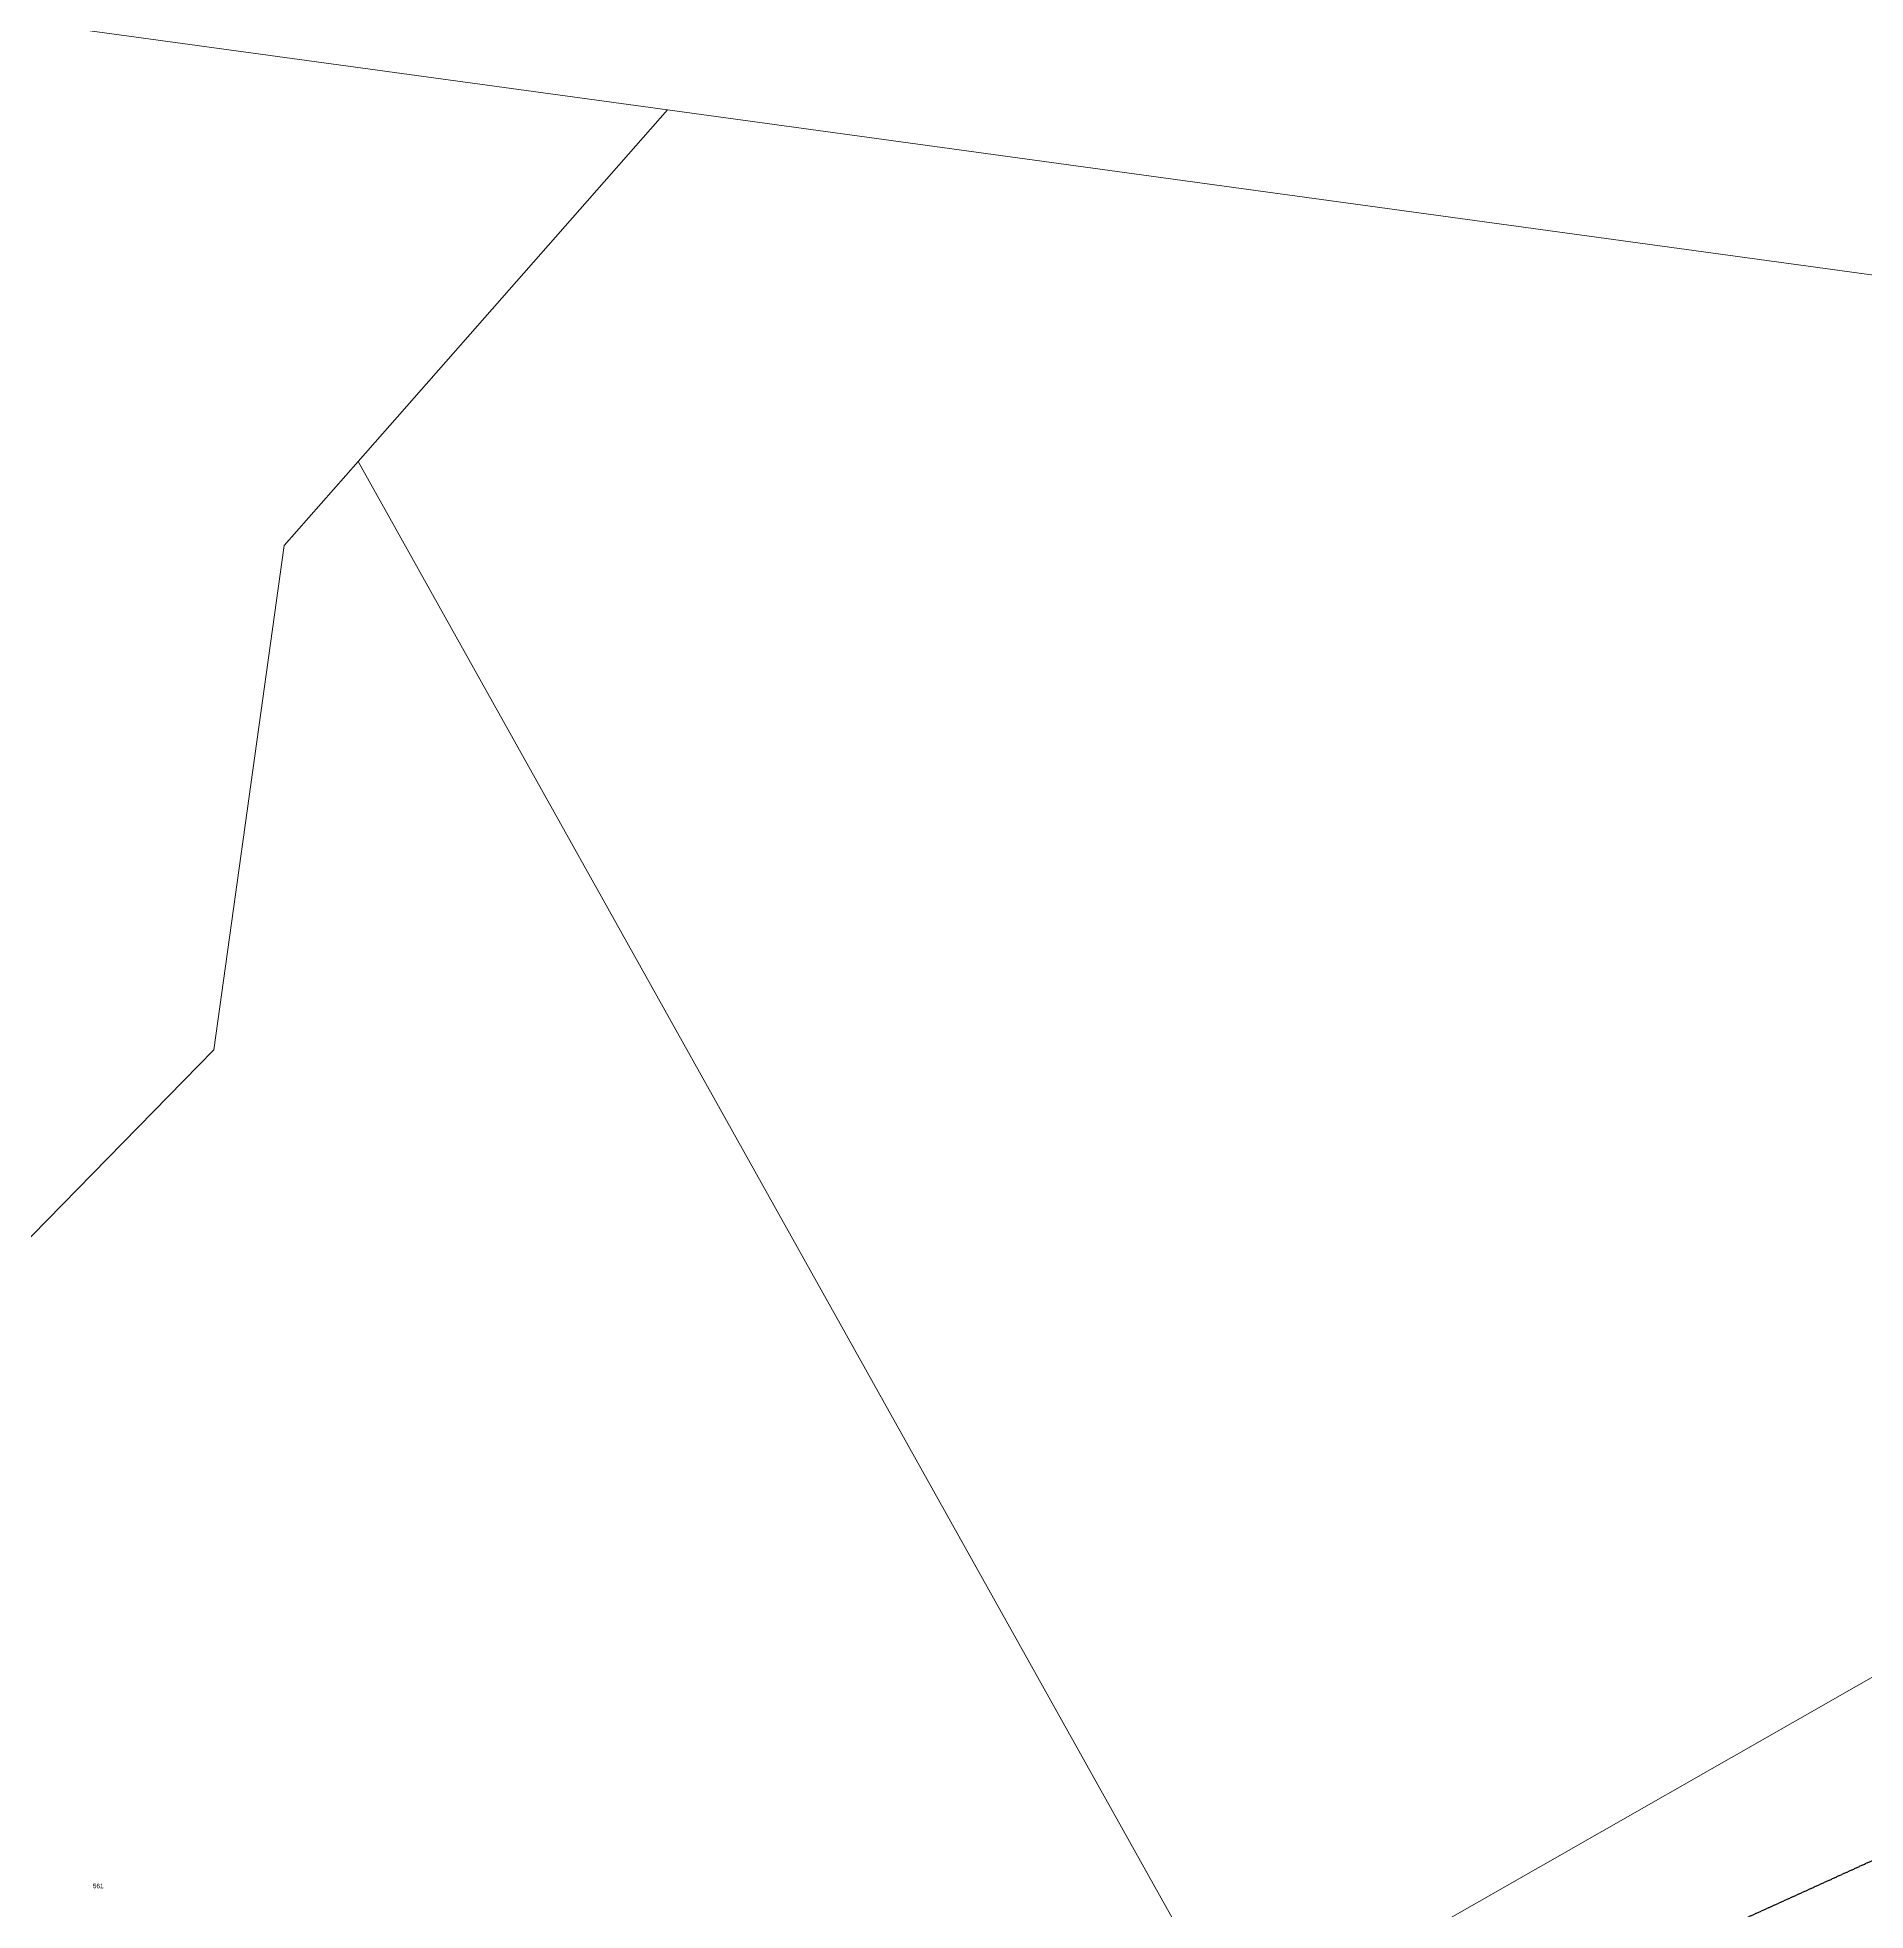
# Model space of a CAD drawing. Header units: metres. Extents: x 235893 to 241880, y 6157186 to 6160066.
# Drawn here: x 238904 to 239631, y 6158289 to 6159034 of the extents above; entities that cross this region are included whole.
import ezdxf

# ---------------------------------------------------------------- set-up
doc = ezdxf.new("R2010")
doc.units = ezdxf.units.M
doc.linetypes.add('Cable Exist OH', pattern=[1, 1, 0])
doc.layers.add('Cadastre Land Parcels_SP_EXT', color=9, linetype='Continuous', lineweight=5)
doc.layers.add('Mains_HV_EXT', color=7, linetype='Continuous')
doc.styles.get("Standard").update_dxf_attribs({"font": 'arial.ttf'})

msp = doc.modelspace()

# ---------------------------------------------------------------- linework, layer by layer
at = {"layer": 'Cadastre Land Parcels_SP_EXT', "linetype": 'Continuous'}
for points in [[(239154.22, 6159005.17), (238255.21, 6159128.26), (238221.83, 6158911.8), (238592.51, 6158418.26), (238706.21, 6158534.44), (238780.89, 6158434.14), (238973.75, 6158631.11), (239001.67, 6158831.76), (239031.11, 6158865.23), (239154.22, 6159005.17)], [(239906.33, 6158444.44), (239840.23, 6158628.66), (239815.68, 6158650.39), (239701.85, 6158930.07), (239346.53, 6158978.76), (239154.22, 6159005.17), (239031.11, 6158865.23), (239371.94, 6158255.25), (239389.27, 6158265.18), (239399.21, 6158247.69), (239704.01, 6158421.74), (239792.19, 6158410.46), (239817.22, 6158407.28), (239875.86, 6158399.83), (239877.88, 6158399.56), (239905.86, 6158396.02), (239906.02, 6158400.24), (239914.5, 6158414.8), (239916.08, 6158417.4), (239906.33, 6158444.44)], [(238920.12, 6157998.19), (239155.41, 6158132.1), (239371.94, 6158255.25), (239031.11, 6158865.23), (239001.67, 6158831.76), (238973.75, 6158631.11), (238780.89, 6158434.14), (238764.47, 6158417.37), (238838.07, 6158286.59), (238740.23, 6158187.08), (238785.76, 6158104.86), (238835.67, 6158042.99), (238872.26, 6157997.73), (238886.99, 6157979.38), (238920.12, 6157998.19)]]:
    msp.add_lwpolyline(points, close=True, dxfattribs=at)
at = {"layer": 'Mains_HV_EXT', "linetype": 'Cable Exist OH'}
msp.add_lwpolyline([(241880.16, 6159254.39), (241084.23, 6158923.6), (240675.82, 6158752.93), (240370.23, 6158621.14), (239882.74, 6158416.39), (239644.21, 6158313.25), (239325.01, 6158168.19), (239114.55, 6158092.48), (239106.09, 6158090.47)], dxfattribs=at)

# ---------------------------------------------------------------- texts
at = {"layer": 'Cadastre Land Parcels_SP_EXT'}
msp.add_text('561', height=1.8, dxfattribs=at).set_placement((238925.6, 6158297.41))

doc.saveas('drawing.dxf')
